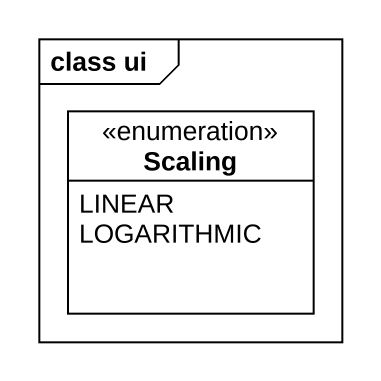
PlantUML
@startuml
mainframe class ui
hide circle
hide empty members
enum Scaling {
  LINEAR
  LOGARITHMIC
}
@enduml
